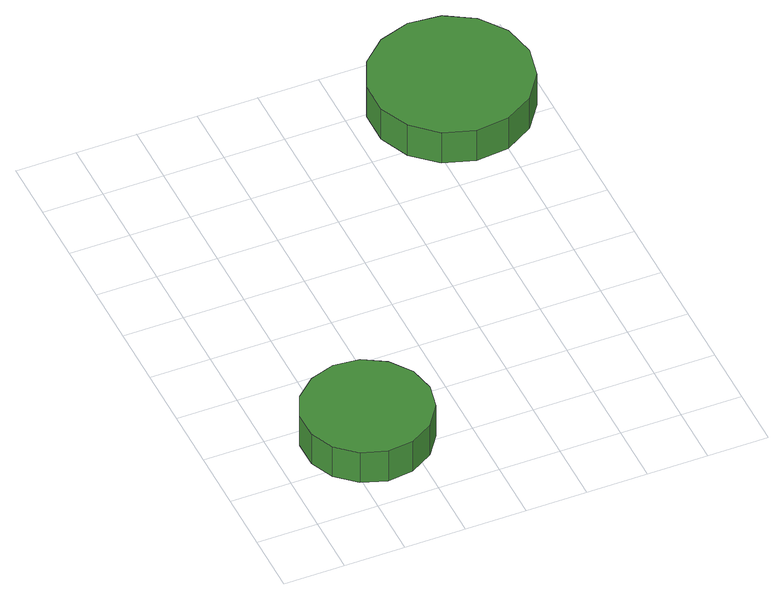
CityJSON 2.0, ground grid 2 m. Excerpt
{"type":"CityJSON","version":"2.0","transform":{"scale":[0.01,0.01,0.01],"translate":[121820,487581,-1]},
"CityObjects":{
"tree1":{"type":"SolitaryVegetationObject","attributes":{"function":"something"},"geometry":[{"type":"MultiSurface","lod":"1","boundaries":[[[0,1,2,3,4,5,6,7,8,9,10,11,12,13,14]],[[15,16,17,18,19,20,21,22,23,24,25,26,27,28,29]],[[0,29,28,1]],[[1,28,27,2]],[[2,27,26,3]],[[3,26,25,4]],[[4,25,24,5]],[[5,24,23,6]],[[6,23,22,7]],[[7,22,21,8]],[[8,21,20,9]],[[9,20,19,10]],[[10,19,18,11]],[[11,18,17,12]],[[12,17,16,13]],[[13,16,15,14]],[[14,15,29,0]]]}]},
"tree2":{"type":"SolitaryVegetationObject","attributes":{"function":"something"},"geometry":[{"type":"MultiSurface","lod":"1","boundaries":[[[30,31,32,33,34,35,36,37,38,39,40,41,42,43,44]],[[45,46,47,48,49,50,51,52,53,54,55,56,57,58,59]],[[30,59,58,31]],[[31,58,57,32]],[[32,57,56,33]],[[33,56,55,34]],[[34,55,54,35]],[[35,54,53,36]],[[36,53,52,37]],[[37,52,51,38]],[[38,51,50,39]],[[39,50,49,40]],[[40,49,48,41]],[[41,48,47,42]],[[42,47,46,43]],[[43,46,45,44]],[[44,45,59,30]]]}]}
},
"vertices":[
[503,298,182],[485,382,182],[434,452,182],[359,496,182],[273,505,182],[191,478,182],[126,420,182],[91,341,182],[91,254,182],[126,175,182],[191,117,182],[273,90,182],[359,99,182],[434,143,182],[485,213,182],[485,213,59],[434,143,59],[359,99,59],[273,90,59],[191,117,59],[126,175,59],[91,254,59],[91,341,59],[126,420,59],[191,478,59],[273,505,59],[359,496,59],[434,452,59],[485,382,59],[503,298,59],
[1346,1461,263],[1324,1567,263],[1260,1654,263],[1166,1709,263],[1058,1720,263],[955,1686,263],[875,1614,263],[831,1515,263],[831,1406,263],[875,1307,263],[955,1235,263],[1058,1201,263],[1166,1213,263],[1260,1267,263],[1324,1354,263],[1324,1354,138],[1260,1267,138],[1166,1213,138],[1058,1201,138],[955,1235,138],[875,1307,138],[831,1406,138],[831,1515,138],[875,1614,138],[955,1686,138],[1058,1720,138],[1166,1709,138],[1260,1654,138],[1324,1567,138],[1346,1461,138]
]}
